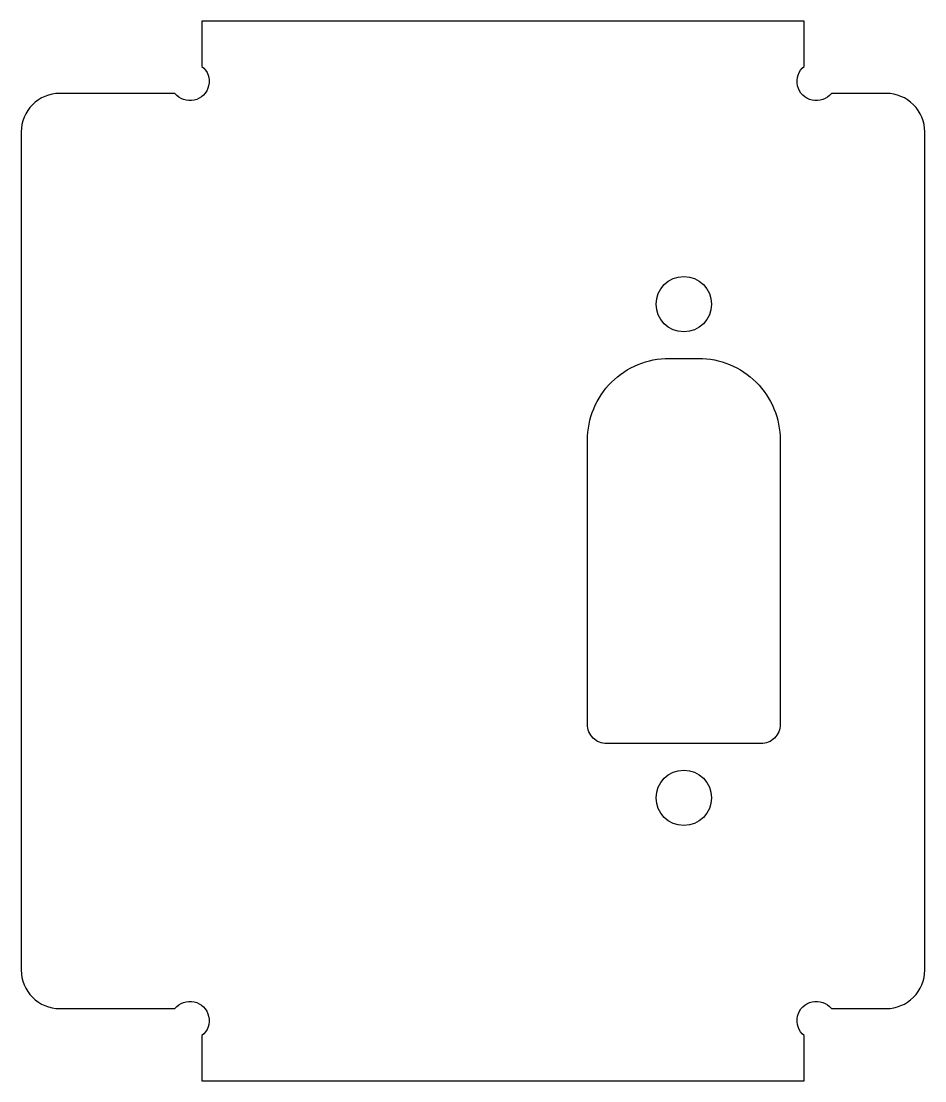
# Model space of a CAD drawing. Header units: millimetres. Extents: x -26.4 to 11.1, y 0 to 44.
import ezdxf

# ---------------------------------------------------------------- set-up
doc = ezdxf.new("R2010")
doc.units = ezdxf.units.MM

msp = doc.modelspace()

# ---------------------------------------------------------------- linework, layer by layer
for points in [[(-26.376, 4.6, 0.414214), (-24.776, 3), (-20, 3, -1.116826), (-18.876, 1.876), (-18.876, 0), (6.124, 0), (6.124, 1.876, -1.116826), (7.249, 3), (9.524, 3, 0.414214), (11.124, 4.6), (11.124, 39.4, 0.414214), (9.524, 41), (7.249, 41, -1.116826), (6.124, 42.124), (6.124, 44), (-18.876, 44), (-18.876, 42.124, -1.116826), (-20, 41), (-24.776, 41, 0.414214), (-26.376, 39.4)], [(5.124, 14.8, -0.414214), (4.324, 14), (-2.076, 14, -0.414214), (-2.876, 14.8), (-2.876, 26.6, -0.414214), (0.524, 30), (1.724, 30, -0.414214), (5.124, 26.6)]]:
    msp.add_lwpolyline(points, format="xyb", close=True)
for centre in [(1.124, 32.25), (1.124, 11.75)]:
    msp.add_circle(centre, 1.15)

doc.saveas('drawing.dxf')
